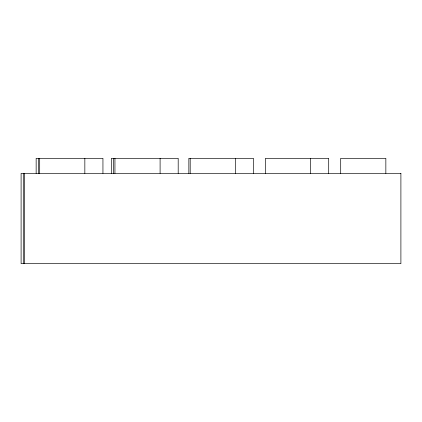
<?xml version="1.0" encoding="UTF-8"?>
<svg xmlns="http://www.w3.org/2000/svg" width="422" height="422" viewBox="0 0 422 422"><rect width="100%" height="100%" fill="white"/><g stroke="black" fill="none" stroke-linecap="round" stroke-linejoin="round"><path stroke-width="0.63" d="M385.85 173.373L385.85 158.324L340.696 158.324L340.696 173.373M328.696 173.373L328.696 158.324L265.449 158.324L265.449 173.373M310.597 158.324L310.597 173.373M253.443 173.373L253.443 158.324L188.85 158.324L188.85 173.373M235.349 158.324L235.349 173.373M190.195 158.324L190.195 173.373M178.195 173.373L178.195 158.324L111.403 158.324L111.403 173.373M160.096 158.324L160.096 173.373M114.942 158.324L114.942 173.373M113.597 158.324L113.597 173.373M102.942 173.373L102.942 158.324L36.15 158.324L36.15 173.373M84.843 158.324L84.843 173.373M39.694 158.324L39.694 173.373M38.349 158.324L38.349 173.373M24.645 173.373L24.645 263.676M23.3 173.373L23.3 263.676M400.9 173.373L21.1 173.373L21.1 263.676L400.9 263.676L400.9 173.373"/></g></svg>
